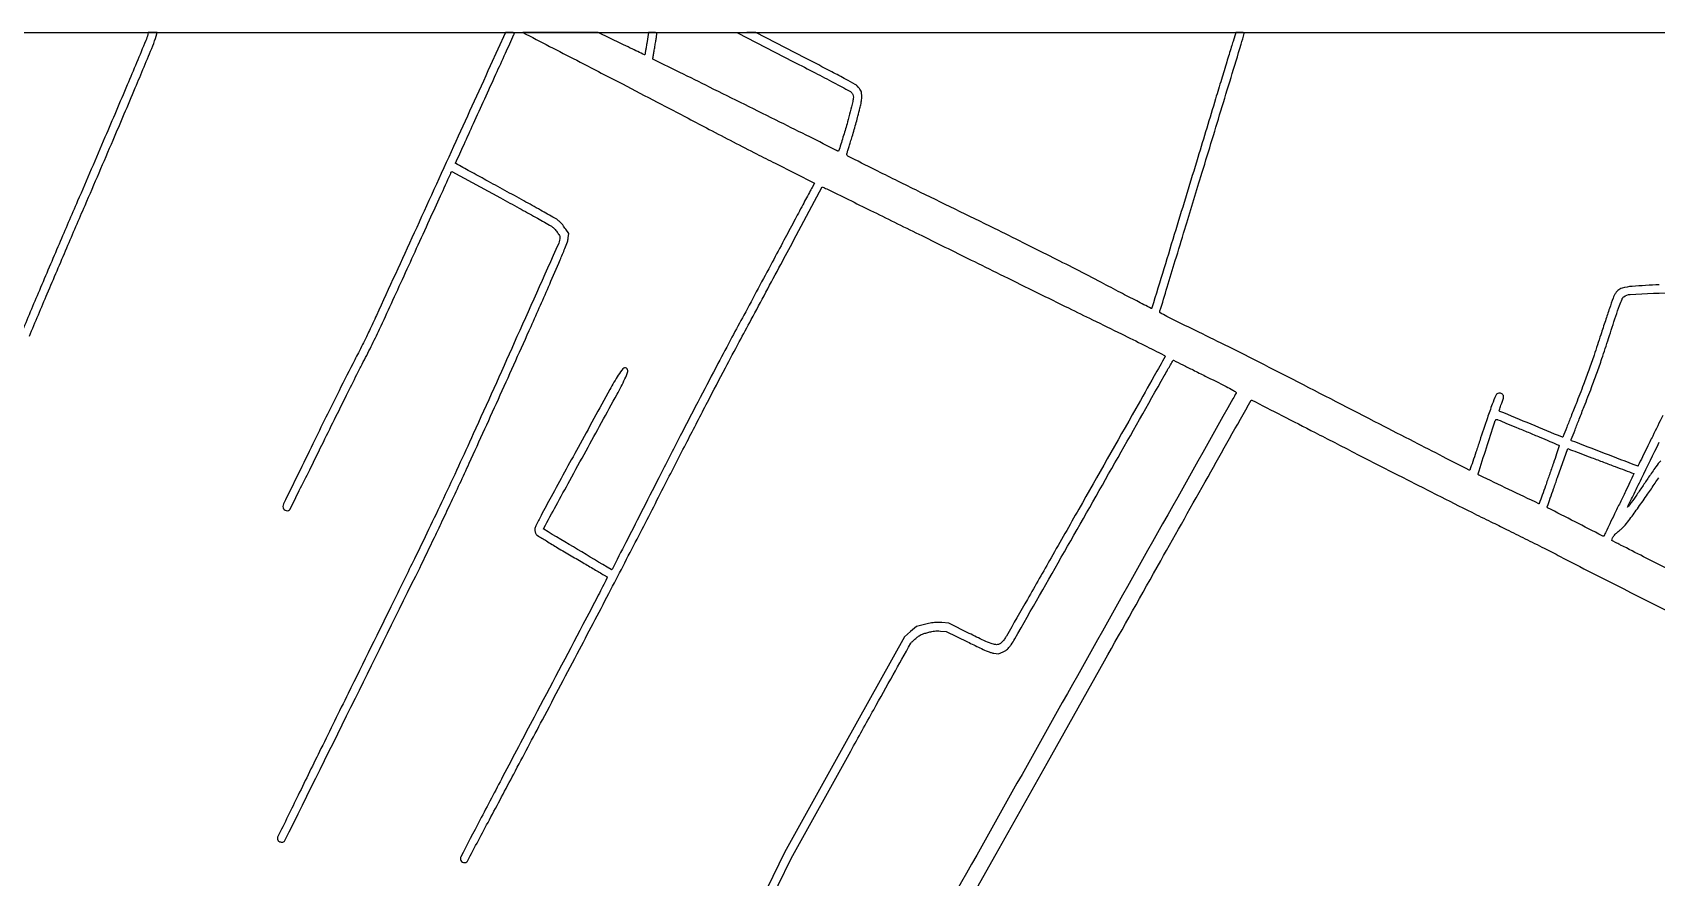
# Model space of a CAD drawing. Header units: metres. Extents: x 244 to 6504, y 133 to 4776.
# Drawn here: x 1139 to 2868, y 3875 to 4776 of the extents above; entities that cross this region are included whole.
import ezdxf

# ---------------------------------------------------------------- set-up
doc = ezdxf.new("R2010")
doc.units = ezdxf.units.M
doc.header["$MEASUREMENT"] = 0

msp = doc.modelspace()

# ---------------------------------------------------------------- linework, layer by layer
for points in [[(1905.63, 3810.45), (1946.84, 3895.51), (2010.39, 4010.11, -0.000237), (2034.83, 4054.13, -0.000388), (2055.58, 4091.39, -0.000029), (2074.25, 4124.86, -0.052082), (2074.98, 4125.9, -0.028729), (2075.64, 4126.57, -0.004306), (2077.04, 4127.82, -0.004826), (2078.72, 4129.28, -0.004148), (2080.52, 4130.77, -0.016252), (2083.34, 4132.93, -0.045499), (2085.48, 4134.18, -0.037794), (2088.02, 4135.15, -0.00857), (2092.48, 4136.39, -0.008186), (2096.77, 4137.42, -0.02608), (2099.67, 4137.92, -0.03017), (2102.38, 4138.07, -0.014124), (2105.9, 4137.95), (2111.86, 4137.59), (2134.71, 4126.36, 0.001682), (2147.88, 4119.94, 0.010976), (2154.57, 4116.89, 0.022077), (2158.98, 4115.22, 0.040623), (2162.7, 4114.32), (2167.83, 4113.52), (2172.54, 4115.8, 0.01893), (2175.3, 4117.27, 0.050402), (2177.1, 4118.57, 0.043791), (2178.75, 4120.32, 0.011578), (2181.05, 4123.38, 0.026015), (2185.02, 4129.58, 0.000062), (2237.82, 4222.32, 0.000456), (2291.64, 4317.08, 0.00049), (2344.02, 4409.72, -0.001115), (2347.66, 4416.13, -0.001842), (2350.76, 4421.53, -0.000157), (2353.56, 4426.35, -0.26728), (2353.72, 4426.44, -0.115645), (2353.92, 4426.4, -0.000021), (2363.83, 4421.48, -0.000481), (2374.8, 4416.03, -0.000291), (2387.77, 4409.55, -0.000605), (2410.07, 4398.36, -0.011002), (2417.1, 4394.63, -0.032194), (2420.38, 4392.51, -0.392555), (2420.63, 4391.16, 0.013268), (2417.15, 4385.34, 0.000003), (2246.3, 4080.82, 0.000001), (2074.73, 3775.01, 0.023956)], [(2106.7, 3796.48, 0.000002), (2119.15, 3818.66), (2165.06, 3900.45), (2219.39, 3997.26), (2280.45, 4106.04, -0.000098), (2340.29, 4212.62, -0.000164), (2390.74, 4302.36, -0.000001), (2436.6, 4383.87, -0.253439), (2436.85, 4384.02, -0.13544), (2437.16, 4383.96, -0.000005), (2469.22, 4367.55, -0.00026), (2504.57, 4349.43, -0.000157), (2546.49, 4327.91, 0.000721), (2590.96, 4305.14, 0.000786), (2634.24, 4283.13, 0.000736), (2671.36, 4264.41, 0.00388), (2691.82, 4254.32, -0.00232), (2708.34, 4246.24, -0.001309), (2728.31, 4236.3, -0.001307), (2748.4, 4226.16, -0.002144), (2765.35, 4217.46, 0.002425), (2833.12, 4182.71, 0.000565), (2947.28, 4125.05, 0.000163)], [(2985.13, 3282.36, 0.000001), (3054.44, 3256.15, 0.000001), (3117.63, 3232.25, 0.000001), (3170.61, 3212.21, 0.000007)], [(5649.78, 2908.29, -0.000001), (5592.12, 2927.27, -0.000136)], [(2870.91, 4506.86, 0.003833), (2842.14, 4505.06, 0.048578), (2831.45, 4503.25, 0.063352), (2828.97, 4502.23, 0.057918), (2826.75, 4500.6, 0.052225), (2824.76, 4498.33, 0.036677), (2823.02, 4495.41, 0.033387), (2821.87, 4492.69, 0.001112), (2818.06, 4481.6, 0.002109), (2813.65, 4468.47, 0.001467), (2808.77, 4453.6, -0.002093), (2801.57, 4431.78, -0.005288), (2796.11, 4415.99, -0.005435), (2790.39, 4400.56, -0.002327), (2782.44, 4380.07, -0.000241), (2777.08, 4366.47, -0.000398), (2772.54, 4354.98, -0.000019), (2768.43, 4344.62, -0.087773), (2768.31, 4344.42, -0.31916), (2768.01, 4344.35, -0.000013), (2734.57, 4358.2, -0.000038), (2701.46, 4371.92, -0.081428), (2700.53, 4372.5, -0.304444), (2700.47, 4372.69, -0.001456), (2701.17, 4374.72, -0.005851), (2702.01, 4377.05, -0.003585), (2703.06, 4379.78, 0.005113), (2704.62, 4383.89, 0.034158), (2705.23, 4385.99, 0.070543), (2705.34, 4387.43, 0.081851), (2705.03, 4388.77, 0.100516), (2704.11, 4390.14, 0.105688), (2702.74, 4391.01, 0.098265), (2701.05, 4391.28, 0.075785), (2699.22, 4390.93, 0.209744), (2697.06, 4388.92, 0.009838), (2693.22, 4379.47, 0.010215), (2688.01, 4365.01, 0.002375), (2679.87, 4340.49, -0.001271), (2675.91, 4328.49, -0.002105), (2672.5, 4318.39, -0.000188), (2669.42, 4309.37, -0.320496), (2669.17, 4309.19, -0.119022), (2668.8, 4309.28, -0.000009), (2640.85, 4323.62, -0.000312), (2610, 4339.47, -0.000188), (2573.44, 4358.29, 0.000124), (2480.7, 4406.06, 0.001178), (2440.95, 4426.4, 0.002444), (2412.82, 4440.54, 0.001681), (2380.8, 4456.31, -0.000849), (2358.27, 4467.36, -0.005517), (2347, 4473.06, -0.003542), (2339.79, 4476.88, -0.327631), (2339.3, 4477.9, -0.026308), (2339.54, 4478.86, -0.000019), (2347.25, 4504.24, -0.000222), (2355.85, 4532.53, -0.000136), (2366.02, 4565.89, 0.000236), (2383.2, 4622.28, 0.000125), (2404.41, 4692.1, 0.000037), (2425.95, 4763.08, 0.002899), (2429.31, 4774.39, 0.190935), (2429.25, 4774.99, 0.212849), (2428.8, 4775.35, 0.059109), (2427.67, 4775.51, 0.00602), (2424.96, 4775.55), (2420.27, 4775.55), (2417.3, 4766.11, 0.002212), (2415.42, 4760.01, 0.000187), (2410.64, 4744.26, 0.000248), (2404.95, 4725.47, 0.000192), (2398.76, 4705, -0.000583), (2379.8, 4642.34, -0.000318), (2356.38, 4565.48, -0.000006), (2331, 4482.37, -0.122858), (2330.55, 4481.63, -0.32612), (2330.22, 4481.58, -0.000068), (2314.77, 4489.54, -0.001269), (2297.63, 4498.43, -0.000764), (2277.33, 4509.06, 0.001928), (2250, 4523.29, 0.00192), (2222.51, 4537.33, 0.001852), (2193.99, 4551.64, 0.001535), (2163.53, 4566.66, -0.000312), (2079.53, 4607.82, -0.001933), (2036.5, 4629.15, -0.000457), (2007.16, 4643.87, -0.280801), (2006.21, 4645.39, -0.07044), (2006.34, 4646.33, -0.002342), (2007.36, 4649.93, -0.004412), (2008.62, 4654.18, -0.003053), (2010.13, 4658.97, 0.005014), (2011.92, 4664.75, 0.002485), (2014.08, 4672.12, 0.002466), (2016.25, 4679.79, 0.003612), (2018.08, 4686.55, 0.003262), (2020.18, 4694.77, 0.012526), (2021.32, 4699.93, 0.019805), (2021.9, 4703.71, 0.028697), (2022.09, 4707.09, 0.021045), (2021.94, 4710.72, 0.075159), (2021.4, 4712.98, 0.06891), (2020.19, 4715.08, 0.015871), (2017.58, 4718.23, 0.083811), (2015.01, 4720.3, 0.004074), (2005.38, 4725.62, 0.00403), (1990.26, 4733.65, 0.000747), (1962.32, 4748.15), (1909.27, 4775.58), (1899.61, 4775.4), (1889.95, 4775.21), (1949.56, 4744.44, -0.001039), (1972.55, 4732.51, -0.001643), (1992.19, 4722.18, -0.000364), (2009.4, 4713.05, -0.072476), (2010.97, 4711.9, -0.098587), (2012.68, 4709.38, -0.113385), (2013.18, 4706.53, -0.044492), (2012.53, 4701.94, -0.00438), (2009.88, 4691.09, -0.008045), (2006.95, 4680.2, -0.003484), (2002.71, 4665.82, -0.000816), (1998.13, 4650.75, -0.109385), (1997.19, 4649.09, -0.248682), (1997.04, 4649.04, -0.057381), (1996.78, 4649.11, -0.046246), (1996.45, 4649.27, -0.030603), (1996.11, 4649.51, 0.052595), (1995.38, 4649.98, 0.00002), (1966.82, 4664.23, 0.000321), (1935.09, 4680.05, 0.000195), (1897.56, 4698.7, -0.000028), (1860.09, 4717.31, -0.000047), (1828.53, 4732.99), (1799.84, 4747.25, -0.065295), (1799.76, 4747.31, -0.257434), (1799.73, 4747.39, -0.000075), (1800.35, 4751.26, -0.001256), (1801.05, 4755.55, -0.000759), (1801.9, 4760.64, 0.000893), (1802.76, 4765.78, 0.001362), (1803.49, 4770.24, 0.000472), (1804.1, 4774.1, 0.036281), (1804.15, 4774.72, 0.299318), (1803.91, 4775.1, 0.059223), (1803.09, 4775.35, 0.035154), (1801.74, 4775.5, 0.010446), (1799.66, 4775.55), (1795.16, 4775.55), (1793.27, 4763.79, -0.001147), (1792.53, 4759.26, -0.001854), (1791.88, 4755.42, -0.000275), (1791.29, 4752.01, -0.129165), (1791.2, 4751.8, -0.343798), (1791.02, 4751.76, -0.000106), (1783.79, 4755.17, -0.001597), (1775.76, 4758.98, -0.000961), (1766.25, 4763.56), (1741.48, 4775.55), (1701.44, 4775.51), (1661.41, 4775.48), (1664.72, 4773.77, -0.000216), (1722.29, 4744.02, -0.000444), (1767.31, 4720.68, -0.000556), (1804.46, 4701.32, -0.000801), (1837.28, 4684.11, 0.001154), (1859.74, 4672.35, 0.000781), (1885.38, 4659.05, 0.000787), (1910.2, 4646.28, 0.001573), (1929.87, 4636.28), (1971.78, 4615.12), (1969.19, 4610.38, 0.00244), (1967.34, 4606.94, 0.000067), (1959.34, 4591.94, 0.000138), (1949.94, 4574.31, 0.000095), (1939.28, 4554.29, -0.00037), (1926.8, 4530.88, -0.000215), (1911.77, 4502.76, -0.000214), (1896.68, 4474.58, -0.000361), (1883.99, 4450.95, 0.002401), (1869.03, 4422.83, 0.001177), (1850.23, 4386.87, 0.00107), (1828.94, 4345.69, 0.000856), (1806.17, 4301.25, -0.000044), (1787.06, 4263.77, -0.000073), (1770.95, 4232.21, -0.000001), (1756.31, 4203.53, -0.092463), (1756.24, 4203.44, -0.328184), (1755.52, 4203.37, -0.000054), (1719.62, 4224.83, -0.000054), (1683.73, 4246.29, -0.329193), (1683.45, 4246.95, -0.064774), (1683.68, 4247.53, -0.000017), (1696.82, 4271.64, -0.00033), (1711.4, 4298.36, -0.0002), (1728.69, 4329.95, 0.000423), (1761.62, 4390.19, 0.011316), (1770.01, 4406.42, 0.045728), (1773.02, 4414.34, 0.346082), (1771.58, 4417.79, 0.347658), (1767.92, 4417.2, 0.048617), (1762.98, 4410.63, 0.011248), (1753.97, 4395.09, 0.000387), (1720.18, 4333.5, 0.000292), (1691.35, 4280.8, 0.003782), (1680.76, 4261.07, 0.005901), (1675.05, 4249.9, 0.115813), (1674.17, 4246.16, 0.024384), (1674.25, 4244.56, 0.038102), (1674.49, 4243.2, 0.043789), (1674.89, 4242.04, 0.053625), (1675.47, 4241.06, 0.094499), (1676.74, 4239.89, 0.001093), (1686.54, 4233.85, 0.003134), (1698.33, 4226.72, 0.001713), (1712.87, 4218.11, -0.000263), (1726.81, 4209.91, -0.000412), (1738.79, 4202.85, -0.000102), (1749.27, 4196.65, -0.015894), (1750.43, 4195.92, -0.376735), (1750.89, 4194.13, -0.001857), (1741.71, 4176.13, -0.002472), (1725.39, 4144.81, -0.000134), (1673.36, 4046.22, 0.000372), (1640.14, 3983.19, 0.000886), (1615.57, 3936.29, 0.000086), (1595.22, 3897.28, 0.120702), (1594.83, 3895.68, 0.138991), (1595.47, 3893.42, 0.132435), (1597.22, 3891.78, 0.135918), (1599.51, 3891.26, 0.149266), (1601.65, 3892.03, 0.110461), (1602.37, 3892.86, 0.000027), (1625.76, 3936.8, 0.00054), (1651.65, 3985.54, 0.000327), (1682.18, 4043.27, 0.000539), (1721.63, 4118.18, 0.000869), (1755.04, 4182.07, 0.000986), (1784.77, 4239.42, 0.001132), (1812.94, 4294.33, -0.000824), (1836.21, 4339.76, -0.001034), (1857.92, 4381.78, -0.001137), (1876.95, 4418.2, -0.002488), (1891.72, 4445.99, 0.000355), (1904.42, 4469.62, 0.000191), (1920.04, 4498.77, 0.00019), (1935.93, 4528.5, 0.000299), (1949.57, 4554.05), (1979.97, 4611.12), (1982.32, 4610.08, -0.010272), (1987.62, 4607.6, -0.000065), (2034.5, 4584.52, -0.000278), (2086.03, 4559.11, -0.000217), (2142, 4531.44, 0.000289), (2173.46, 4515.89, 0.000208), (2208.62, 4498.56, 0.00021), (2242.09, 4482.1, 0.000453), (2267.86, 4469.46, -0.000705), (2298.44, 4454.45, -0.00136), (2322.88, 4442.33, -0.000255), (2343.64, 4431.95, -0.08047), (2345.13, 4430.87, -0.336664), (2345.18, 4430.5, -0.000047), (2333.4, 4409.62, -0.000393), (2313.85, 4375.02, -0.000022), (2253.11, 4267.79, -0.000348), (2223.69, 4215.95, -0.000553), (2198.43, 4171.62, -0.000108), (2176.11, 4132.57, -0.027587), (2173.95, 4129.24, -0.018855), (2172.53, 4127.43, -0.026166), (2171.11, 4125.93, -0.029831), (2169.75, 4124.78, -0.054564), (2168.5, 4124.05, -0.130152), (2164.72, 4123.42, -0.061919), (2159.88, 4124.49, -0.02699), (2152.2, 4127.7, -0.003605), (2136.44, 4135.44), (2114.65, 4146.34), (2107.29, 4146.88, 0.00997), (2102.62, 4147.14, 0.035014), (2099.61, 4147.03, 0.028295), (2096.35, 4146.49, 0.004894), (2090.24, 4145.07), (2080.55, 4142.72), (2074.01, 4137.27), (2067.47, 4131.83), (2003.71, 4016.98), (1939.94, 3902.13), (1897.01, 3813.59, 0.000596)], [(2661.8, 3304.26, -0.000001), (2697.55, 3290.75, -0.000089)], [(476.19, 4229.14, 0.000001), (459.62, 4235.08, 0.002147)], [(2166.88, 2385.74, -0.000003), (2059.01, 2428.09, -0.099946)], [(1136.13, 4452.2, -0.000705), (1155.18, 4497.31, -0.000698), (1175.94, 4546.08, -0.000867), (1195.38, 4591.39, 0.000831), (1225.26, 4660.97, 0.00162), (1248.81, 4716.57, 0.000841), (1267.52, 4761.36, 0.031625), (1271.08, 4771.74), (1272.13, 4775.55), (1267.29, 4775.55), (1262.46, 4775.55), (1262.04, 4773.48, -0.049746), (1260.03, 4766.9, -0.000458), (1240.25, 4719.74, -0.001489), (1216.59, 4663.94, -0.000827), (1187.42, 4596.03, 0.000898), (1167.75, 4550.19, 0.000721), (1146.73, 4500.79, 0.000732), (1127.32, 4454.81, 0.001732)], [(2809.66, 3348.58, -0.000003), (2861.11, 3329.19, -0.000175)], [(2874.79, 4367.37, 0.00252), (2864.02, 4345.62, -0.000219), (2858.12, 4333.54, -0.00036), (2853.11, 4323.34, -0.000019), (2848.59, 4314.14, -0.068442), (2848.45, 4313.94, -0.311352), (2847.66, 4313.75, -0.000083), (2812.69, 4327.18, -0.000083), (2777.74, 4340.63, -0.310265), (2777.27, 4341.31, -0.092198), (2777.37, 4341.88, -0.000129), (2781.33, 4352.13, -0.001082), (2785.79, 4363.62, -0.000666), (2791.09, 4377.12, 0.002322), (2799, 4397.48, 0.005606), (2804.61, 4412.62, 0.005476), (2809.95, 4428.09, 0.002122), (2817.03, 4449.63, -0.001115), (2824.75, 4473.3, -0.007829), (2828.72, 4484.76, -0.011926), (2831.36, 4491.52, -0.120944), (2833.14, 4493.93, -0.163056), (2840.03, 4496.6, -0.001892), (2889.55, 4498.7, -0.002029)], [(2297.42, 3562.08, -0.000023), (2063.26, 3651.71, -0.089134)], [(1071.86, 4296.86, 0.000392), (1122.51, 4419.49, -0.001807)], [(1593.92, 2905.57, -0.000004), (1514.48, 2912.51, -0.000011), (1436.43, 2919.33, -0.007054)], [(2872.8, 4319.36, 0.037852), (2867.36, 4312.88, 0.009872), (2859.64, 4301.66, -0.003433), (2853.11, 4291.91, -0.002932), (2846.09, 4281.72, -0.001671), (2839.6, 4272.46, -0.033331), (2837.42, 4269.78, -0.86066), (2837.26, 4269.89, -0.000356), (2843.07, 4281.91, -0.000899), (2852.06, 4300.38, -0.000121), (2871.02, 4339.15)], [(2915.05, 4185.99, 0.000044), (2882.55, 4202.62, 0.000067), (2854.28, 4217.07, 0.000024), (2829.9, 4229.53, 0.001698), (2825.83, 4231.59), (2820.4, 4234.32), (2821.39, 4237.14, -0.050588), (2822.13, 4238.73, -0.045458), (2823.2, 4240.2, -0.032947), (2824.81, 4241.81, -0.011715), (2827.31, 4243.9, 0.010623), (2829.39, 4245.63, 0.008585), (2831.54, 4247.57, 0.008694), (2833.47, 4249.42, 0.022045), (2834.79, 4250.86, 0.017287), (2839.68, 4257.1, 0.002673), (2848.87, 4269.86, 0.003217), (2858.55, 4283.65, 0.005317), (2866.53, 4295.43, -0.005184), (2870.43, 4301.18, -0.006051)], [(3110.93, 3253.38, 0.000013), (3012.15, 3290.74, 0.000016), (2894.73, 3335.15, 0.000013), (2769.32, 3382.57, -0.00051)], [(3277.66, 3166.01, -0.000003), (3312.3, 3149.56, -0.000078)], [(1818.98, 2759.08, 0.000018), (1857.04, 2862.14, 0.000008), (1895.3, 2965.72, 0.303576)], [(2076.79, 3628.02, -0.000014), (2129.58, 3607.84, -0.000367)], [(1864.62, 3725.38, -0.000012), (1876.59, 3750.31, -0.000519)]]:
    msp.add_lwpolyline(points, format="xyb")
at = {"linetype": 'ByBlock'}
msp.add_lwpolyline([(6503.77, 4771.63), (6503.77, 138.03, -0.4142136), (6499.85, 134.12), (248.05, 134.12, -0.4142136), (244.14, 138.03), (244.14, 4771.63, -0.4142136), (248.05, 4775.55), (6499.85, 4775.55)], format="xyb", dxfattribs=at)
for points in [[(1626.67, 4739.94, -0.000241), (1587.69, 4654.21, -0.000194), (1545.73, 4562.14, -0.000069), (1505.59, 4474.19, -0.003882), (1498, 4457.91, -0.003501), (1494.83, 4451.36, -0.001702), (1490.69, 4443.03, -0.001688), (1486.32, 4434.38, -0.002437), (1482.4, 4426.78, 0.005486), (1465.68, 4393.88, 0.001219), (1437.84, 4337.24, 0.000118), (1406.76, 4273.55, 0.113953), (1406.04, 4270.43, 0.135524), (1406.67, 4268.15, 0.141157), (1408.38, 4266.55, 0.142348), (1410.66, 4266.12, 0.138514), (1412.85, 4266.96, 0.115617), (1413.54, 4267.79, 0.00014), (1423.44, 4287.53, 0.001252), (1434.48, 4309.68, 0.000769), (1447.37, 4335.82, -0.000571), (1460.87, 4363.22, -0.000661), (1473.79, 4389.28, -0.000589), (1484.79, 4411.32, -0.003912), (1490.37, 4422.27, 0.004943), (1499.85, 4440.95, 0.005201), (1508.8, 4459.5, 0.002554), (1521.45, 4486.81, 0.000326), (1548.32, 4545.68, -0.000012), (1562.09, 4575.9, -0.000019), (1573.81, 4601.63, -0.000003), (1584.25, 4624.52, -0.001427), (1584.88, 4625.91), (1585.68, 4627.63), (1637.46, 4599.38, -0.00082), (1657.52, 4588.39, -0.001243), (1674.94, 4578.76, -0.000454), (1689.91, 4570.41, -0.031069), (1692.35, 4568.84, -0.048216), (1695.11, 4566.36, -0.027987), (1697.95, 4562.91, -0.025309), (1700.23, 4559.45, -0.133569), (1700.82, 4557.28, -0.105086), (1699.52, 4551.15, -0.000154), (1652.18, 4444.89, -0.001457), (1608.59, 4347.88, -0.00389), (1576.77, 4279.05, -0.001535), (1561.07, 4246.06, -0.001808), (1546.01, 4214.91, -0.000885), (1524, 4170.03, -0.000107), (1475.38, 4071.38, 0.000418), (1446.5, 4012.71, 0.000688), (1422.2, 3963.04, 0.000043), (1400.38, 3918.3, 0.113877), (1400.08, 3916.97, 0.060019), (1400.17, 3916.23, 0.041708), (1400.43, 3915.44, 0.042003), (1400.82, 3914.7, 0.065291), (1401.29, 3914.16, 0.106153), (1402.49, 3913.46, 0.055396), (1404.19, 3913.11, 0.05549), (1405.92, 3913.15, 0.109175), (1407.21, 3913.62, 0.137446), (1408.09, 3914.6, 0.000004), (1483.11, 4066.44, 0.000119), (1551.56, 4205.05, 0.004177), (1567.31, 4237.65, 0.000044), (1570.05, 4243.45, 0.000012), (1574.36, 4252.57, 0.000012), (1579.24, 4262.91, 0.000013), (1584.05, 4273.09, 0.003423), (1604.34, 4316.81, 0.000824), (1637.36, 4389.55, 0.000831), (1670.16, 4462.48, 0.003309), (1689.92, 4507.38, 0.000756), (1701.02, 4533.18, 0.005755), (1706.09, 4545.39, 0.010702), (1708.84, 4552.69, 0.059794), (1709.75, 4556.77), (1710.2, 4561.32), (1707, 4565.96, 0.003437), (1703.85, 4570.47, 0.026693), (1702.26, 4572.47, 0.038962), (1700.69, 4573.99, 0.011961), (1698.1, 4576.04, 0.03275), (1695.24, 4577.9, 0.000657), (1680.14, 4586.37, 0.001556), (1662.45, 4596.18, 0.001044), (1642.18, 4607.3, -0.000136), (1622.14, 4618.23, -0.000225), (1605.24, 4627.47, -0.000007), (1589.95, 4635.84, -0.071263), (1589.76, 4635.99, -0.311784), (1589.72, 4636.19, -0.000015), (1598.77, 4656.27, -0.000594), (1608.79, 4678.43, -0.000357), (1620.74, 4704.72, 0.000219), (1632.73, 4731.07, 0.000357), (1642.88, 4753.44, 0.000035), (1651.95, 4773.48, 0.036061), (1652.28, 4774.39, 0.198406), (1652.22, 4774.99, 0.207594), (1651.75, 4775.35, 0.0567), (1650.57, 4775.51, 0.005703), (1647.73, 4775.55), (1642.84, 4775.55)], [(2731.56, 4349.62, -0.000767), (2743.92, 4344.43, -0.001237), (2754.43, 4339.98, -0.000179), (2763.75, 4335.99, -0.086163), (2764.29, 4335.64, -0.291807), (2764.44, 4335.06, -0.000726), (2761.72, 4326.7, -0.003843), (2758.41, 4316.83, -0.001929), (2754.09, 4304.42, -0.000152), (2749.94, 4292.65, -0.000251), (2746.42, 4282.71, -0.00001), (2743.24, 4273.73, -0.067663), (2743.17, 4273.59, -0.366547), (2742.86, 4273.51, -0.000017), (2710.95, 4288.75, -0.000055), (2679.45, 4303.8, -0.075946), (2678.35, 4304.54, -0.290008), (2678.17, 4305.25, -0.000098), (2687.02, 4333.13, -0.000418), (2695.53, 4359.85, -0.052212), (2696.95, 4363.07, -0.148409), (2697.15, 4363.26, -0.070728), (2697.49, 4363.38, -0.060662), (2697.91, 4363.4, -0.051796), (2698.35, 4363.33, -0.030728), (2699.19, 4363.04, -0.000118), (2708.55, 4359.18, -0.00061), (2719.17, 4354.78, -0.000384)], [(2811.72, 4317.8, -0.000224), (2824.05, 4313.14, -0.00037), (2834.47, 4309.19, -0.000018), (2843.87, 4305.63, -0.077259), (2844.05, 4305.52, -0.349932), (2844.09, 4305.35, -0.000059), (2839.79, 4296.38, -0.001198), (2834.99, 4286.44, -0.00072), (2829.25, 4274.66, 0.000544), (2823.42, 4262.71, 0.00081), (2818.35, 4252.25, 0.000343), (2814.03, 4243.28, 0.016908), (2813.23, 4241.47, -0.013945), (2812.82, 4240.52, -0.021179), (2812.4, 4239.71, -0.016937), (2812.02, 4239.1, -0.25985), (2811.81, 4238.99, -0.110249), (2810.18, 4239.42, -0.000151), (2781.34, 4254.23, -0.000073), (2752.14, 4269.24, -0.280997), (2751.77, 4269.85, -0.083257), (2751.85, 4270.37, -0.000126), (2754.97, 4279.39, -0.001022), (2758.49, 4289.5, -0.00063), (2762.66, 4301.39), (2773.56, 4332.25), (2776.57, 4331.08, 0.002199), (2778.75, 4330.25, 0.000062), (2788.14, 4326.7, 0.000126), (2799.19, 4322.53, 0.000087)]]:
    msp.add_lwpolyline(points, format="xyb", close=True)

doc.saveas('drawing.dxf')
